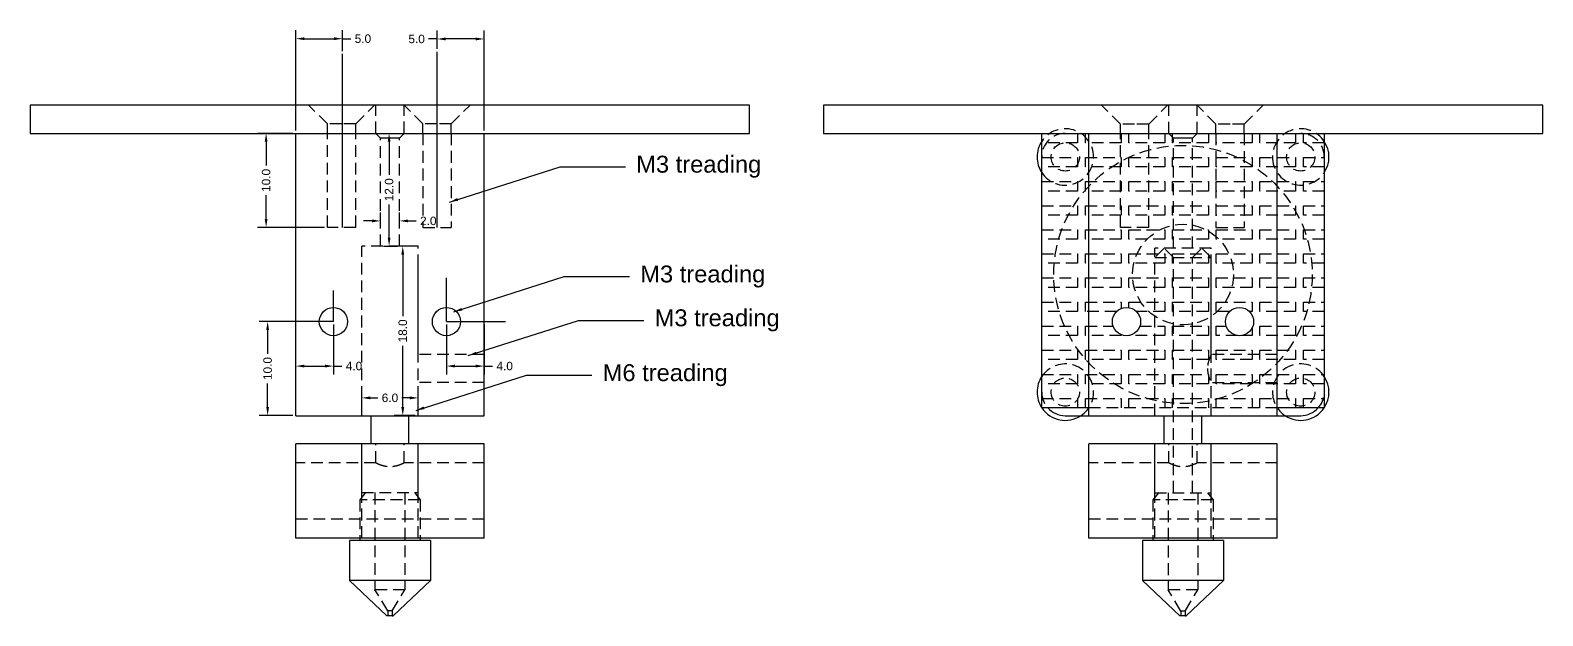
# Model space of a CAD drawing. Header units: inches. Extents: x -635 to 303, y -216 to -21.
# Drawn here: x -103.2 to 57.4, y -206.5 to -144.3 of the extents above; entities that cross this region are included whole.
import ezdxf

# ---------------------------------------------------------------- set-up
doc = ezdxf.new("R2010")
doc.units = ezdxf.units.IN
doc.header["$LTSCALE"] = 5
doc.header["$MEASUREMENT"] = 0
doc.linetypes.add('HIDDEN', pattern=[0.375, 0.25, -0.125])
for name, color, linetype in [('_dim', 1, 'Continuous'), ('PH-3C4', 16, 'HIDDEN'), ('PV-3C4', 7, 'Continuous')]:
    doc.layers.add(name, color=color, linetype=linetype)
doc.styles.get("Standard").update_dxf_attribs({"font": 'arial.ttf'})
doc.dimstyles.new('Copy of Standard', dxfattribs={"dimscale": 5, "dimtxt": 0.18, "dimasz": 0.18, "dimexe": 0.18, "dimexo": 0.0625, "dimgap": 0.09, "dimtad": 0, "dimdec": 1, "dimzin": 0, "dimdsep": 46, "dimtxsty": 'Standard', "dimcen": 0.09, "dimadec": 0, "dimazin": 0, "dimtfac": 1, "dimtdec": 1, "dimtofl": 0, "dimtmove": 0, "dimatfit": 3, "dimfxl": 1, "dimtolj": 1, "dimtzin": 0, "dimarcsym": 0})

# ---------------------------------------------------------------- blocks, each defined once
blk = doc.blocks.new('*U27')
at = {"layer": 'PV-3C4'}
for p, q in [((0, -166.09, 43.01), (0, -168.59, 43.01)), ((0, -166.09, 46.01), (0, -166.09, 43.01)), ((0, -168.59, 46.01), (0, -166.09, 46.01)), ((0, -168.59, 43.01), (0, -239.98, 43.01)), ((0, -239.98, 46.01), (0, -168.59, 46.01)), ((0, -194.28, 13.84), (0, -189.28, 13.84)), ((0, -189.28, 13.84), (0, -189.28, 43.01)), ((0, -191.78, 13.01), (0, -194.28, 13.01)), ((0, -214.28), (0, -194.28)), ((0, -194.28), (0, -194.28, 10)), ((0, -214.28, 10), (0, -194.28, 10)), ((0, -194.28, 13.01), (0, -214.28, 13.01)), ((0, -194.28, 13.01), (0, -194.28, 43.01)), ((0, -208.58, -4.52), (0, -199.98, -4.52)), ((0, -208.58, -0.27), (0, -199.98, -0.27)), ((0, -203.95, -8.26), (0, -199.98, -4.52)), ((0, -199.98, -0.27), (0, -199.98, -4.52)), ((0, -201.09), (0, -201.09, -0.27)), ((0, -201.28, 13), (0, -207.28, 13)), ((0, -201.28, 13), (0, -201.28, 13.01)), ((0, -202.28, 10), (0, -202.28, 13)), ((0, -204.61, -8.26), (0, -203.95, -8.26)), ((0, -204.61, -8.26), (0, -208.58, -4.52)), ((0, -206.28, 10), (0, -206.28, 13)), ((0, -207.28, 13), (0, -207.28, 13.01)), ((0, -207.47), (0, -207.47, -0.27)), ((0, -208.58, -0.27), (0, -208.58, -4.52)), ((0, -214.28), (0, -214.28, 10)), ((0, -214.28, 13.01), (0, -214.28, 43.01)), ((0, -219.28, 13.84), (0, -214.28, 13.84)), ((0, -214.28, 13.01), (0, -216.78, 13.01)), ((0, -219.28, 43.01), (0, -219.28, 13.84)), ((0, -239.98, 43.01), (0, -242.48, 43.01)), ((0, -242.48, 46.01), (0, -239.98, 46.01)), ((0, -242.48, 43.01), (0, -242.48, 46.01))]:
    blk.add_line(p, q, dxfattribs=at)
at = {"layer": 'PV-3C4', "extrusion": (-1, 0, 0)}
for centre in [(198.28, 23.01), (210.28, 23.01)]:
    blk.add_circle(centre, 1.5, dxfattribs=at)
for centre, radius, start, end in [((191.78, 40.51), 3, 146.4427, 180), ((191.78, 40.51), 3, 180, 213.5573), ((191.78, 15.51), 3, 146.4427, 180), ((191.78, 15.51), 3, 180, 213.5573), ((191.78, 15.51), 3, 213.8052, 303.5573), ((191.78, 15.51), 2.5, 221.8856, 270), ((216.78, 15.51), 3, 236.4427, 326.1948), ((216.78, 15.51), 2.5, 270, 318.1144), ((216.78, 40.51), 3, 326.4427, 33.5573), ((216.78, 15.51), 3, 326.4427, 33.5573)]:
    blk.add_arc(centre, radius, start, end, dxfattribs=at)
blk = doc.blocks.new('*U28')
at = {"layer": 'PH-3C4'}
for p, q in [((0, -193.09, 42.01), (0, -189.28, 42.01)), ((0, -189.28, 40.45), (0, -193.09, 40.45)), ((0, -193.09, 39.45), (0, -189.28, 39.45)), ((0, -189.28, 37.89), (0, -193.09, 37.89)), ((0, -193.09, 36.89), (0, -189.28, 36.89)), ((0, -189.28, 35.33), (0, -193.09, 35.33)), ((0, -193.09, 34.33), (0, -189.28, 34.33)), ((0, -189.28, 32.77), (0, -193.09, 32.77)), ((0, -193.09, 31.77), (0, -189.28, 31.77)), ((0, -189.28, 30.21), (0, -193.09, 30.21)), ((0, -193.09, 29.21), (0, -189.28, 29.21)), ((0, -189.28, 27.65), (0, -193.09, 27.65)), ((0, -193.09, 26.65), (0, -189.28, 26.65)), ((0, -189.28, 25.09), (0, -193.09, 25.09)), ((0, -193.09, 24.09), (0, -189.28, 24.09)), ((0, -189.28, 22.53), (0, -193.09, 22.53)), ((0, -193.09, 21.53), (0, -189.28, 21.53)), ((0, -189.28, 19.97), (0, -193.09, 19.97)), ((0, -193.09, 18.97), (0, -189.28, 18.97)), ((0, -189.28, 17.4), (0, -193.09, 17.4)), ((0, -193.09, 16.4), (0, -189.28, 16.4)), ((0, -189.28, 14.84), (0, -193.09, 14.84)), ((0, -193.09, 43.01), (0, -193.09, 42.01)), ((0, -193.09, 40.45), (0, -193.09, 39.45)), ((0, -193.09, 37.89), (0, -193.09, 36.89)), ((0, -193.09, 35.33), (0, -193.09, 34.33)), ((0, -193.09, 32.77), (0, -193.09, 31.77)), ((0, -193.09, 30.21), (0, -193.09, 29.21)), ((0, -193.09, 27.65), (0, -193.09, 26.65)), ((0, -193.09, 25.09), (0, -193.09, 24.09)), ((0, -193.09, 22.53), (0, -193.09, 21.53)), ((0, -193.09, 19.97), (0, -193.09, 18.97)), ((0, -193.09, 17.4), (0, -193.09, 16.4)), ((0, -193.09, 14.84), (0, -193.09, 13.84)), ((0, -193.91, 17.4), (0, -197.72, 17.4)), ((0, -197.72, 16.4), (0, -193.91, 16.4)), ((0, -193.91, 16.4), (0, -193.91, 17.4)), ((0, -193.91, 19.97), (0, -197.72, 19.97)), ((0, -197.72, 18.97), (0, -193.91, 18.97)), ((0, -193.91, 18.97), (0, -193.91, 19.97)), ((0, -197.23, 24.09), (0, -193.91, 24.09)), ((0, -193.91, 24.09), (0, -193.91, 25.09)), ((0, -193.91, 25.09), (0, -197.72, 25.09)), ((0, -197.72, 21.53), (0, -193.91, 21.53)), ((0, -193.91, 21.53), (0, -193.91, 22.53)), ((0, -193.91, 27.65), (0, -197.72, 27.65)), ((0, -197.72, 26.65), (0, -193.91, 26.65)), ((0, -193.91, 26.65), (0, -193.91, 27.65)), ((0, -193.91, 30.21), (0, -197.72, 30.21)), ((0, -197.72, 29.21), (0, -193.91, 29.21)), ((0, -193.91, 29.21), (0, -193.91, 30.21)), ((0, -193.91, 32.77), (0, -197.72, 32.77)), ((0, -197.72, 31.77), (0, -193.91, 31.77)), ((0, -193.91, 31.77), (0, -193.91, 32.77)), ((0, -193.91, 35.33), (0, -197.72, 35.33)), ((0, -197.72, 34.33), (0, -193.91, 34.33)), ((0, -193.91, 34.33), (0, -193.91, 35.33)), ((0, -193.91, 37.89), (0, -197.72, 37.89)), ((0, -197.72, 36.89), (0, -193.91, 36.89)), ((0, -193.91, 36.89), (0, -193.91, 37.89)), ((0, -193.91, 40.45), (0, -197.72, 40.45)), ((0, -197.72, 39.45), (0, -193.91, 39.45)), ((0, -193.91, 39.45), (0, -193.91, 40.45)), ((0, -197.72, 42.01), (0, -193.91, 42.01)), ((0, -193.91, 42.01), (0, -193.91, 43.01)), ((0, -193.91, 13.84), (0, -193.91, 14.84)), ((0, -193.91, 14.84), (0, -197.72, 14.84)), ((0, -193.91, 22.53), (0, -196.86, 22.53)), ((0, -214.28, 13.84), (0, -194.28, 13.84)), ((0, -202.78, 8), (0, -194.28, 8)), ((0, -214.28, 2), (0, -194.28, 2)), ((0, -197.64, 44.01), (0, -195.64, 46.01)), ((0, -200.64, 33.01), (0, -197.64, 33.01)), ((0, -199.14, 44.01), (0, -197.64, 44.01)), ((0, -197.64, 33.01), (0, -197.64, 43.01)), ((0, -197.64, 43.01), (0, -197.64, 44.01)), ((0, -197.72, 17.4), (0, -197.72, 16.4)), ((0, -197.72, 19.97), (0, -197.72, 18.97)), ((0, -197.72, 25.09), (0, -197.72, 24.4)), ((0, -197.72, 27.65), (0, -197.72, 26.65)), ((0, -197.72, 30.21), (0, -197.72, 29.21)), ((0, -197.72, 32.77), (0, -197.72, 31.77)), ((0, -197.72, 35.33), (0, -197.72, 34.33)), ((0, -197.72, 37.89), (0, -197.72, 36.89)), ((0, -197.72, 40.45), (0, -197.72, 39.45)), ((0, -197.72, 43.01), (0, -197.72, 42.01)), ((0, -197.72, 14.84), (0, -197.72, 13.84)), ((0, -197.72, 21.62), (0, -197.72, 21.53)), ((0, -198.54, 17.4), (0, -202.35, 17.4)), ((0, -202.35, 16.4), (0, -198.54, 16.4)), ((0, -198.54, 16.4), (0, -198.54, 17.4)), ((0, -198.54, 19.97), (0, -202.35, 19.97)), ((0, -202.35, 18.97), (0, -198.54, 18.97)), ((0, -198.54, 18.97), (0, -198.54, 19.97)), ((0, -198.54, 24.49), (0, -198.54, 25.09)), ((0, -198.54, 25.09), (0, -202.35, 25.09)), ((0, -202.35, 21.53), (0, -198.54, 21.53)), ((0, -198.54, 27.65), (0, -202.35, 27.65)), ((0, -202.35, 26.65), (0, -198.54, 26.65)), ((0, -198.54, 26.65), (0, -198.54, 27.65)), ((0, -198.54, 30.21), (0, -202.35, 30.21)), ((0, -202.35, 29.21), (0, -198.54, 29.21)), ((0, -198.54, 29.21), (0, -198.54, 30.21)), ((0, -198.54, 32.77), (0, -202.35, 32.77)), ((0, -202.35, 31.77), (0, -198.54, 31.77)), ((0, -198.54, 31.77), (0, -198.54, 32.77)), ((0, -198.54, 35.33), (0, -202.35, 35.33)), ((0, -202.35, 34.33), (0, -198.54, 34.33)), ((0, -198.54, 34.33), (0, -198.54, 35.33)), ((0, -198.54, 37.89), (0, -202.35, 37.89)), ((0, -202.35, 36.89), (0, -198.54, 36.89)), ((0, -198.54, 36.89), (0, -198.54, 37.89)), ((0, -198.54, 40.45), (0, -202.35, 40.45)), ((0, -202.35, 39.45), (0, -198.54, 39.45)), ((0, -198.54, 39.45), (0, -198.54, 40.45)), ((0, -202.35, 42.01), (0, -198.54, 42.01)), ((0, -198.54, 42.01), (0, -198.54, 43.01)), ((0, -198.54, 13.84), (0, -198.54, 14.84)), ((0, -198.54, 14.84), (0, -202.35, 14.84)), ((0, -198.54, 21.53), (0, -198.54, 21.54)), ((0, -200.64, 44.01), (0, -199.14, 44.01)), ((0, -202.35, 24.09), (0, -199.33, 24.09)), ((0, -199.7, 22.53), (0, -202.35, 22.53)), ((0, -200.64, 33.01), (0, -200.64, 43.01)), ((0, -200.64, 43.01), (0, -200.64, 44.01)), ((0, -200.64, 44.01), (0, -202.64, 46.01)), ((0, -207.47, 4.06), (0, -201.09, 4.06)), ((0, -201.09, 4.06), (0, -201.09)), ((0, -201.67, 4.82), (0, -201.09, 4.06)), ((0, -201.28, 4.82), (0, -207.28, 4.82)), ((0, -201.28, 29.82), (0, -207.28, 29.82)), ((0, -207.28, 30.82), (0, -201.28, 30.82)), ((0, -201.28), (0, -201.28, 10)), ((0, -201.28, 4.82), (0, -201.28, 10)), ((0, -201.28, 13.01), (0, -201.28, 29.82)), ((0, -202.28, 30.82), (0, -201.28, 29.82)), ((0, -201.28, 13.01), (0, -201.28, 30.82)), ((0, -203.28, 29.82), (0, -202.28, 30.82)), ((0, -202.35, 17.4), (0, -202.35, 16.4)), ((0, -202.35, 19.97), (0, -202.35, 18.97)), ((0, -202.35, 25.09), (0, -202.35, 24.09)), ((0, -202.35, 22.53), (0, -202.35, 21.53)), ((0, -202.35, 27.65), (0, -202.35, 26.65)), ((0, -202.35, 30.21), (0, -202.35, 29.21)), ((0, -202.35, 32.77), (0, -202.35, 31.77)), ((0, -202.35, 35.33), (0, -202.35, 34.33)), ((0, -202.35, 37.89), (0, -202.35, 36.89)), ((0, -202.35, 40.45), (0, -202.35, 39.45)), ((0, -202.35, 43.01), (0, -202.35, 42.01)), ((0, -202.35, 14.84), (0, -202.35, 13.84)), ((0, -205.87, -5.49), (0, -202.69, -5.49)), ((0, -202.69, 4.82), (0, -202.69, -5.49)), ((0, -204.05, -7.76), (0, -202.69, -5.49)), ((0, -202.78, 8), (0, -202.78, 10)), ((0, -203.28, 42.51), (0, -202.78, 43.01)), ((0, -202.78, 43.01), (0, -202.78, 46.01)), ((0, -203.17, 17.4), (0, -206.98, 17.4)), ((0, -206.98, 16.4), (0, -203.17, 16.4)), ((0, -203.17, 16.4), (0, -203.17, 17.4)), ((0, -203.17, 19.97), (0, -206.98, 19.97)), ((0, -206.98, 18.97), (0, -203.17, 18.97)), ((0, -203.17, 18.97), (0, -203.17, 19.97)), ((0, -203.17, 22.53), (0, -206.98, 22.53)), ((0, -206.98, 21.53), (0, -203.17, 21.53)), ((0, -203.17, 21.53), (0, -203.17, 22.53)), ((0, -203.17, 25.09), (0, -206.98, 25.09)), ((0, -206.98, 24.09), (0, -203.17, 24.09)), ((0, -203.17, 24.09), (0, -203.17, 25.09)), ((0, -203.17, 27.65), (0, -206.98, 27.65)), ((0, -206.98, 26.65), (0, -203.17, 26.65)), ((0, -203.17, 26.65), (0, -203.17, 27.65)), ((0, -203.17, 30.21), (0, -206.98, 30.21)), ((0, -206.98, 29.21), (0, -203.17, 29.21)), ((0, -203.17, 29.21), (0, -203.17, 30.21)), ((0, -203.17, 32.77), (0, -206.98, 32.77)), ((0, -206.98, 31.77), (0, -203.17, 31.77)), ((0, -203.17, 31.77), (0, -203.17, 32.77)), ((0, -203.17, 35.33), (0, -206.98, 35.33)), ((0, -206.98, 34.33), (0, -203.17, 34.33)), ((0, -203.17, 34.33), (0, -203.17, 35.33)), ((0, -203.17, 37.89), (0, -206.98, 37.89)), ((0, -206.98, 36.89), (0, -203.17, 36.89)), ((0, -203.17, 36.89), (0, -203.17, 37.89)), ((0, -203.17, 40.45), (0, -206.98, 40.45)), ((0, -206.98, 39.45), (0, -203.17, 39.45)), ((0, -203.17, 39.45), (0, -203.17, 40.45)), ((0, -203.17, 13.84), (0, -203.17, 14.84)), ((0, -203.17, 14.84), (0, -206.98, 14.84)), ((0, -206.98, 42.01), (0, -203.17, 42.01)), ((0, -203.17, 42.01), (0, -203.17, 43.01)), ((0, -204.28, 42.51), (0, -203.28, 42.51)), ((0, -203.28, 4.82), (0, -203.28, 29.82)), ((0, -203.28, 30.82), (0, -203.28, 42.51)), ((0, -204.05, -8.25), (0, -203.95, -8.26)), ((0, -204.51, -7.76), (0, -204.05, -7.76)), ((0, -204.51, -8.25), (0, -204.05, -8.25)), ((0, -204.05, -7.76), (0, -204.05, -8.25)), ((0, -205.28, 42.51), (0, -204.28, 42.51)), ((0, -204.51, -7.76), (0, -205.87, -5.49)), ((0, -204.51, -7.76), (0, -204.51, -8.25)), ((0, -204.51, -8.25), (0, -204.61, -8.26)), ((0, -205.28, 4.82), (0, -205.28, 29.82)), ((0, -205.28, 29.82), (0, -206.28, 30.82)), ((0, -205.28, 30.82), (0, -205.28, 42.51)), ((0, -205.28, 42.51), (0, -205.78, 43.01)), ((0, -214.28, 8), (0, -205.78, 8)), ((0, -205.78, 8), (0, -205.78, 10)), ((0, -205.78, 43.01), (0, -205.78, 46.01)), ((0, -207.78, 44.01), (0, -205.78, 46.01)), ((0, -205.87, 4.82), (0, -205.87, -5.49)), ((0, -206.28, 30.82), (0, -207.28, 29.82)), ((0, -206.89, 4.82), (0, -207.47, 4.06)), ((0, -206.98, 17.4), (0, -206.98, 16.4)), ((0, -206.98, 19.97), (0, -206.98, 18.97)), ((0, -206.98, 22.53), (0, -206.98, 21.53)), ((0, -206.98, 25.09), (0, -206.98, 24.09)), ((0, -206.98, 27.65), (0, -206.98, 26.65)), ((0, -206.98, 30.21), (0, -206.98, 29.21)), ((0, -206.98, 32.77), (0, -206.98, 31.77)), ((0, -206.98, 35.33), (0, -206.98, 34.33)), ((0, -206.98, 37.89), (0, -206.98, 36.89)), ((0, -206.98, 40.45), (0, -206.98, 39.45)), ((0, -206.98, 14.84), (0, -206.98, 13.84)), ((0, -206.98, 43.01), (0, -206.98, 42.01)), ((0, -207.28), (0, -207.28, 10)), ((0, -207.28, 4.82), (0, -207.28, 10)), ((0, -207.28, 13.01), (0, -207.28, 29.82)), ((0, -207.28, 19.51), (0, -207.28, 30.82)), ((0, -207.28, 13.01), (0, -207.28, 16.51)), ((0, -214.28, 19.51), (0, -207.28, 19.51)), ((0, -214.28, 16.51), (0, -207.28, 16.51)), ((0, -207.47, 4.06), (0, -207.47)), ((0, -207.78, 33.01), (0, -210.78, 33.01)), ((0, -209.28, 44.01), (0, -207.78, 44.01)), ((0, -207.78, 43.01), (0, -207.78, 33.01)), ((0, -207.78, 43.01), (0, -207.78, 44.01)), ((0, -207.8, 21.53), (0, -207.8, 22.53)), ((0, -207.8, 22.53), (0, -208.86, 22.53)), ((0, -207.8, 24.09), (0, -207.8, 25.09)), ((0, -207.8, 25.09), (0, -211.61, 25.09)), ((0, -207.8, 17.4), (0, -211.61, 17.4)), ((0, -211.61, 16.4), (0, -207.8, 16.4)), ((0, -207.8, 16.4), (0, -207.8, 17.4)), ((0, -207.8, 19.97), (0, -211.61, 19.97)), ((0, -211.61, 18.97), (0, -207.8, 18.97)), ((0, -207.8, 18.97), (0, -207.8, 19.97)), ((0, -207.8, 27.65), (0, -211.61, 27.65)), ((0, -211.61, 26.65), (0, -207.8, 26.65)), ((0, -207.8, 26.65), (0, -207.8, 27.65)), ((0, -207.8, 30.21), (0, -211.61, 30.21)), ((0, -211.61, 29.21), (0, -207.8, 29.21)), ((0, -207.8, 29.21), (0, -207.8, 30.21)), ((0, -207.8, 32.77), (0, -211.61, 32.77)), ((0, -211.61, 31.77), (0, -207.8, 31.77)), ((0, -207.8, 31.77), (0, -207.8, 32.77)), ((0, -207.8, 35.33), (0, -211.61, 35.33)), ((0, -211.61, 34.33), (0, -207.8, 34.33)), ((0, -207.8, 34.33), (0, -207.8, 35.33)), ((0, -207.8, 37.89), (0, -211.61, 37.89)), ((0, -211.61, 36.89), (0, -207.8, 36.89)), ((0, -207.8, 36.89), (0, -207.8, 37.89)), ((0, -207.8, 40.45), (0, -211.61, 40.45)), ((0, -211.61, 39.45), (0, -207.8, 39.45)), ((0, -207.8, 39.45), (0, -207.8, 40.45)), ((0, -207.8, 13.84), (0, -207.8, 14.84)), ((0, -207.8, 14.84), (0, -211.61, 14.84)), ((0, -211.61, 42.01), (0, -207.8, 42.01)), ((0, -207.8, 42.01), (0, -207.8, 43.01)), ((0, -209.23, 24.09), (0, -207.8, 24.09)), ((0, -210.08, 21.53), (0, -207.8, 21.53)), ((0, -210.78, 44.01), (0, -209.28, 44.01)), ((0, -211.61, 21.53), (0, -210.48, 21.53)), ((0, -210.78, 43.01), (0, -210.78, 33.01)), ((0, -210.78, 43.01), (0, -210.78, 44.01)), ((0, -210.78, 44.01), (0, -212.78, 46.01)), ((0, -211.61, 24.09), (0, -211.33, 24.09)), ((0, -211.61, 25.09), (0, -211.61, 24.09)), ((0, -211.61, 17.4), (0, -211.61, 16.4)), ((0, -211.61, 19.97), (0, -211.61, 18.97)), ((0, -211.61, 27.65), (0, -211.61, 26.65)), ((0, -211.61, 30.21), (0, -211.61, 29.21)), ((0, -211.61, 32.77), (0, -211.61, 31.77)), ((0, -211.61, 35.33), (0, -211.61, 34.33)), ((0, -211.61, 37.89), (0, -211.61, 36.89)), ((0, -211.61, 40.45), (0, -211.61, 39.45)), ((0, -211.61, 14.84), (0, -211.61, 13.84)), ((0, -211.61, 43.01), (0, -211.61, 42.01)), ((0, -211.61, 22.31), (0, -211.61, 21.53)), ((0, -212.43, 17.4), (0, -216.24, 17.4)), ((0, -216.24, 16.4), (0, -212.43, 16.4)), ((0, -212.43, 16.4), (0, -212.43, 17.4)), ((0, -212.43, 19.97), (0, -216.24, 19.97)), ((0, -216.24, 18.97), (0, -212.43, 18.97)), ((0, -212.43, 18.97), (0, -212.43, 19.97)), ((0, -212.43, 22.53), (0, -216.24, 22.53)), ((0, -216.24, 21.53), (0, -212.43, 21.53)), ((0, -212.43, 21.53), (0, -212.43, 22.53)), ((0, -212.43, 25.09), (0, -216.24, 25.09)), ((0, -216.24, 24.09), (0, -212.43, 24.09)), ((0, -212.43, 24.09), (0, -212.43, 25.09)), ((0, -212.43, 27.65), (0, -216.24, 27.65)), ((0, -216.24, 26.65), (0, -212.43, 26.65)), ((0, -212.43, 26.65), (0, -212.43, 27.65)), ((0, -212.43, 30.21), (0, -216.24, 30.21)), ((0, -216.24, 29.21), (0, -212.43, 29.21)), ((0, -212.43, 29.21), (0, -212.43, 30.21)), ((0, -212.43, 32.77), (0, -216.24, 32.77)), ((0, -216.24, 31.77), (0, -212.43, 31.77)), ((0, -212.43, 31.77), (0, -212.43, 32.77)), ((0, -212.43, 35.33), (0, -216.24, 35.33)), ((0, -216.24, 34.33), (0, -212.43, 34.33)), ((0, -212.43, 34.33), (0, -212.43, 35.33)), ((0, -212.43, 37.89), (0, -216.24, 37.89)), ((0, -216.24, 36.89), (0, -212.43, 36.89)), ((0, -212.43, 36.89), (0, -212.43, 37.89)), ((0, -212.43, 40.45), (0, -216.24, 40.45)), ((0, -216.24, 39.45), (0, -212.43, 39.45)), ((0, -212.43, 39.45), (0, -212.43, 40.45)), ((0, -212.43, 13.84), (0, -212.43, 14.84)), ((0, -212.43, 14.84), (0, -216.24, 14.84)), ((0, -216.24, 42.01), (0, -212.43, 42.01)), ((0, -212.43, 42.01), (0, -212.43, 43.01)), ((0, -216.24, 17.4), (0, -216.24, 16.4)), ((0, -216.24, 19.97), (0, -216.24, 18.97)), ((0, -216.24, 22.53), (0, -216.24, 21.53)), ((0, -216.24, 25.09), (0, -216.24, 24.09)), ((0, -216.24, 27.65), (0, -216.24, 26.65)), ((0, -216.24, 30.21), (0, -216.24, 29.21)), ((0, -216.24, 32.77), (0, -216.24, 31.77)), ((0, -216.24, 35.33), (0, -216.24, 34.33)), ((0, -216.24, 37.89), (0, -216.24, 36.89)), ((0, -216.24, 40.45), (0, -216.24, 39.45)), ((0, -216.24, 14.84), (0, -216.24, 13.84)), ((0, -216.24, 43.01), (0, -216.24, 42.01)), ((0, -217.06, 13.84), (0, -217.06, 14.84)), ((0, -217.06, 14.84), (0, -219.28, 14.84)), ((0, -219.28, 16.4), (0, -217.06, 16.4)), ((0, -217.06, 16.4), (0, -217.06, 17.4)), ((0, -217.06, 17.4), (0, -219.28, 17.4)), ((0, -219.28, 18.97), (0, -217.06, 18.97)), ((0, -217.06, 18.97), (0, -217.06, 19.97)), ((0, -217.06, 19.97), (0, -219.28, 19.97)), ((0, -219.28, 21.53), (0, -217.06, 21.53)), ((0, -217.06, 21.53), (0, -217.06, 22.53)), ((0, -217.06, 22.53), (0, -219.28, 22.53)), ((0, -219.28, 24.09), (0, -217.06, 24.09)), ((0, -217.06, 24.09), (0, -217.06, 25.09)), ((0, -217.06, 25.09), (0, -219.28, 25.09)), ((0, -219.28, 26.65), (0, -217.06, 26.65)), ((0, -217.06, 26.65), (0, -217.06, 27.65)), ((0, -217.06, 27.65), (0, -219.28, 27.65)), ((0, -219.28, 29.21), (0, -217.06, 29.21)), ((0, -217.06, 29.21), (0, -217.06, 30.21)), ((0, -217.06, 30.21), (0, -219.28, 30.21)), ((0, -219.28, 31.77), (0, -217.06, 31.77)), ((0, -217.06, 31.77), (0, -217.06, 32.77)), ((0, -217.06, 32.77), (0, -219.28, 32.77)), ((0, -219.28, 34.33), (0, -217.06, 34.33)), ((0, -217.06, 34.33), (0, -217.06, 35.33)), ((0, -217.06, 35.33), (0, -219.28, 35.33)), ((0, -219.28, 36.89), (0, -217.06, 36.89)), ((0, -217.06, 36.89), (0, -217.06, 37.89)), ((0, -217.06, 37.89), (0, -219.28, 37.89)), ((0, -219.28, 39.45), (0, -217.06, 39.45)), ((0, -217.06, 39.45), (0, -217.06, 40.45)), ((0, -217.06, 40.45), (0, -219.28, 40.45)), ((0, -219.28, 42.01), (0, -217.06, 42.01)), ((0, -217.06, 42.01), (0, -217.06, 43.01))]:
    blk.add_line(p, q, dxfattribs=at)
at = {"layer": 'PH-3C4', "extrusion": (-1, 0, 0)}
for centre, radius in [((191.78, 40.51), 1.5), ((191.78, 15.51), 1.5), ((204.28, 28.01), 13.72), ((204.28, 28.01), 5.35), ((216.78, 40.51), 1.5), ((216.78, 15.51), 1.5)]:
    blk.add_circle(centre, radius, dxfattribs=at)
for centre, radius, start, end in [((191.78, 15.51), 2.5, 180, 221.8856), ((191.78, 40.51), 2.5, 90, 180), ((191.78, 40.51), 3, 213.5573, 146.4427), ((191.78, 15.51), 3, 303.5573, 146.4427), ((191.78, 15.51), 3, 213.5573, 213.8052), ((216.78, 40.51), 3, 33.5573, 180), ((216.78, 40.51), 3, 180, 326.4427), ((216.78, 15.51), 3, 33.5573, 180), ((216.78, 15.51), 3, 180, 236.4427), ((216.78, 40.51), 2.5, 0, 90), ((216.78, 15.51), 2.5, 318.1144, 0), ((216.78, 15.51), 3, 326.1948, 326.4427)]:
    blk.add_arc(centre, radius, start, end, dxfattribs=at)
at = {"layer": 'PH-3C4'}
for points, knots in [([(0, -202.78, 8), (0, -202.78, 8), (0, -202.79, 8), (0, -202.83, 7.98), (0, -202.86, 7.96), (0, -202.98, 7.91), (0, -203.09, 7.86), (0, -203.35, 7.76), (0, -203.52, 7.7), (0, -203.8, 7.64), (0, -203.89, 7.63), (0, -204.09, 7.6), (0, -204.19, 7.6), (0, -204.38, 7.6), (0, -204.48, 7.6), (0, -204.67, 7.63), (0, -204.77, 7.64), (0, -205.04, 7.7), (0, -205.21, 7.76), (0, -205.47, 7.86), (0, -205.59, 7.91), (0, -205.7, 7.96), (0, -205.73, 7.98), (0, -205.77, 8), (0, -205.78, 8), (0, -205.78, 8)], [2.306343, 2.306343, 2.306343, 2.306343, 2.594243, 2.594243, 2.882142, 2.882142, 3.457941, 3.457941, 4.035314, 4.035314, 4.324, 4.324, 4.612687, 4.612687, 4.901373, 4.901373, 5.190059, 5.190059, 5.767432, 5.767432, 6.343231, 6.343231, 6.631131, 6.631131, 6.91903, 6.91903, 6.91903, 6.91903]), ([(0, -206.88, 18.01), (0, -206.88, 17.92), (0, -206.89, 17.82), (0, -206.91, 17.62), (0, -206.92, 17.53), (0, -206.98, 17.25), (0, -207.04, 17.08), (0, -207.14, 16.82), (0, -207.19, 16.71), (0, -207.24, 16.59), (0, -207.26, 16.56), (0, -207.28, 16.52), (0, -207.28, 16.51), (0, -207.28, 16.51)], [0, 0, 0, 0, 0.288686, 0.288686, 0.577373, 0.577373, 1.154746, 1.154746, 1.730544, 1.730544, 2.018444, 2.018444, 2.306343, 2.306343, 2.306343, 2.306343]), ([(0, -207.28, 19.51), (0, -207.28, 19.51), (0, -207.28, 19.5), (0, -207.26, 19.46), (0, -207.24, 19.43), (0, -207.19, 19.32), (0, -207.14, 19.2), (0, -207.04, 18.94), (0, -206.98, 18.78), (0, -206.92, 18.5), (0, -206.91, 18.4), (0, -206.89, 18.21), (0, -206.88, 18.11), (0, -206.88, 18.01)], [6.91903, 6.91903, 6.91903, 6.91903, 7.206929, 7.206929, 7.494829, 7.494829, 8.070628, 8.070628, 8.648, 8.648, 8.936687, 8.936687, 9.225373, 9.225373, 9.225373, 9.225373])]:
    blk.add_open_spline(points, degree=3, knots=knots, dxfattribs=at)
blk = doc.blocks.new('*U32')
at = {"layer": 'PV-3C4'}
for p, q in [((0, -319.42, 43.01), (0, -321.92, 43.01)), ((0, -319.42, 46.01), (0, -319.42, 43.01)), ((0, -321.92, 46.01), (0, -319.42, 46.01)), ((0, -321.92, 43.01), (0, -393.31, 43.01)), ((0, -393.31, 46.01), (0, -321.92, 46.01)), ((0, -367.62), (0, -347.62)), ((0, -347.62), (0, -347.62, 10)), ((0, -367.62, 10), (0, -347.62, 10)), ((0, -347.62, 13.01), (0, -367.62, 13.01)), ((0, -347.62, 13.01), (0, -347.62, 43.01)), ((0, -361.91, -4.52), (0, -353.32, -4.52)), ((0, -361.91, -0.27), (0, -353.32, -0.27)), ((0, -357.28, -8.26), (0, -353.32, -4.52)), ((0, -353.32, -0.27), (0, -353.32, -4.52)), ((0, -354.42), (0, -354.42, -0.27)), ((0, -354.62, 13), (0, -360.62, 13)), ((0, -354.62, 13), (0, -354.62, 13.01)), ((0, -355.62, 10), (0, -355.62, 13)), ((0, -357.95, -8.26), (0, -357.28, -8.26)), ((0, -357.95, -8.26), (0, -361.91, -4.52)), ((0, -359.62, 10), (0, -359.62, 13)), ((0, -360.62, 13), (0, -360.62, 13.01)), ((0, -360.81), (0, -360.81, -0.27)), ((0, -361.91, -0.27), (0, -361.91, -4.52)), ((0, -367.62), (0, -367.62, 10)), ((0, -367.62, 13.01), (0, -367.62, 43.01)), ((0, -393.31, 43.01), (0, -395.81, 43.01)), ((0, -395.81, 46.01), (0, -393.31, 46.01)), ((0, -395.81, 43.01), (0, -395.81, 46.01))]:
    blk.add_line(p, q, dxfattribs=at)
at = {"layer": 'PV-3C4', "extrusion": (-1, 0, 0)}
for centre in [(351.62, 23.01), (363.62, 23.01)]:
    blk.add_circle(centre, 1.5, dxfattribs=at)
blk = doc.blocks.new('*D39')
at = {"layer": '_dim', "color": 0, "lineweight": -2, "transparency": 16777216}
for p, q in [((-70.97, -175.55), (-70.97, -180.87)), ((-74.97, -184.92), (-74.97, -179.07)), ((-74.07, -179.97), (-71.87, -179.97)), ((-70.97, -179.97), (-70.07, -179.97))]:
    blk.add_line(p, q, dxfattribs=at)
at = {"layer": '_dim', "color": 0, "transparency": 16777216}
for points in [[(-74.07, -179.82), (-74.07, -180.12), (-74.97, -179.97)], [(-71.87, -179.82), (-71.87, -180.12), (-70.97, -179.97)]]:
    blk.add_solid(points, dxfattribs=at)
at = {"layer": 'Defpoints', "color": 0, "transparency": 16777216}
for p in [(-70.97, -175.23), (-70.97, -179.97), (-74.97, -185.23)]:
    blk.add_point(p, dxfattribs=at)
at = {"layer": '_dim', "color": 0, "transparency": 16777216, "insert": (-68.79, -179.97), "char_height": 0.9, "attachment_point": 5}
blk.add_mtext('\\A1;4.0', dxfattribs=at)
blk = doc.blocks.new('*D40')
at = {"layer": '_dim', "color": 0, "lineweight": -2, "transparency": 16777216}
for p, q in [((-71.28, -175.23), (-78.86, -175.23)), ((-77.96, -176.13), (-77.96, -178.66)), ((-77.96, -184.33), (-77.96, -181.81)), ((-75.28, -185.23), (-78.86, -185.23))]:
    blk.add_line(p, q, dxfattribs=at)
at = {"layer": '_dim', "color": 0, "transparency": 16777216}
for points in [[(-78.11, -176.13), (-77.81, -176.13), (-77.96, -175.23)], [(-78.11, -184.33), (-77.81, -184.33), (-77.96, -185.23)]]:
    blk.add_solid(points, dxfattribs=at)
at = {"layer": 'Defpoints', "color": 0, "transparency": 16777216}
for p in [(-70.97, -175.23), (-77.96, -185.23), (-74.97, -185.23)]:
    blk.add_point(p, dxfattribs=at)
at = {"layer": '_dim', "color": 0, "transparency": 16777216, "insert": (-77.96, -180.23), "char_height": 0.9, "attachment_point": 5, "rotation": 90}
blk.add_mtext('\\A1;10.0', dxfattribs=at)
blk = doc.blocks.new('*D41')
at = {"layer": '_dim', "color": 0, "lineweight": -2, "transparency": 16777216}
for p, q in [((-58.97, -175.55), (-58.97, -180.87)), ((-54.97, -175.55), (-54.97, -180.87)), ((-58.07, -179.97), (-55.87, -179.97)), ((-54.97, -179.97), (-54.07, -179.97))]:
    blk.add_line(p, q, dxfattribs=at)
at = {"layer": '_dim', "color": 0, "transparency": 16777216}
for points in [[(-58.07, -179.82), (-58.07, -180.12), (-58.97, -179.97)], [(-55.87, -179.82), (-55.87, -180.12), (-54.97, -179.97)]]:
    blk.add_solid(points, dxfattribs=at)
at = {"layer": 'Defpoints', "color": 0, "transparency": 16777216}
for p in [(-58.97, -175.23), (-54.97, -175.23), (-54.97, -179.97)]:
    blk.add_point(p, dxfattribs=at)
at = {"layer": '_dim', "color": 0, "transparency": 16777216, "insert": (-52.79, -179.97), "char_height": 0.9, "attachment_point": 5}
blk.add_mtext('\\A1;4.0', dxfattribs=at)
blk = doc.blocks.new('*D42')
at = {"layer": '_dim', "color": 0, "lineweight": -2, "transparency": 16777216}
for p, q in [((-67.97, -184.92), (-67.97, -182.45)), ((-61.97, -184.92), (-61.97, -182.45)), ((-67.07, -183.35), (-66.24, -183.35)), ((-62.87, -183.35), (-63.7, -183.35))]:
    blk.add_line(p, q, dxfattribs=at)
at = {"layer": '_dim', "color": 0, "transparency": 16777216}
for points in [[(-67.07, -183.2), (-67.07, -183.5), (-67.97, -183.35)], [(-62.87, -183.2), (-62.87, -183.5), (-61.97, -183.35)]]:
    blk.add_solid(points, dxfattribs=at)
at = {"layer": 'Defpoints', "color": 0, "transparency": 16777216}
for p in [(-61.97, -183.35), (-67.97, -185.23), (-61.97, -185.23)]:
    blk.add_point(p, dxfattribs=at)
at = {"layer": '_dim', "color": 0, "transparency": 16777216, "insert": (-64.97, -183.35), "char_height": 0.9, "attachment_point": 5}
blk.add_mtext('\\A1;6.0', dxfattribs=at)
blk = doc.blocks.new('*D43')
at = {"layer": '_dim', "color": 0, "lineweight": -2, "transparency": 16777216}
for p, q in [((-62.28, -167.22), (-64.51, -167.22)), ((-63.61, -168.12), (-63.61, -174.65)), ((-63.61, -184.33), (-63.61, -177.8)), ((-62.28, -185.23), (-64.51, -185.23))]:
    blk.add_line(p, q, dxfattribs=at)
at = {"layer": '_dim', "color": 0, "transparency": 16777216}
for points in [[(-63.76, -168.12), (-63.46, -168.12), (-63.61, -167.22)], [(-63.76, -184.33), (-63.46, -184.33), (-63.61, -185.23)]]:
    blk.add_solid(points, dxfattribs=at)
at = {"layer": 'Defpoints', "color": 0, "transparency": 16777216}
for p in [(-63.61, -167.22), (-61.97, -167.22), (-61.97, -185.23)]:
    blk.add_point(p, dxfattribs=at)
at = {"layer": '_dim', "color": 0, "transparency": 16777216, "insert": (-63.61, -176.23), "char_height": 0.9, "attachment_point": 5, "rotation": 90}
blk.add_mtext('\\A1;18.0', dxfattribs=at)
blk = doc.blocks.new('*D44')
at = {"layer": '_dim', "color": 0, "lineweight": -2, "transparency": 16777216}
for p, q in [((-65.97, -165.23), (-65.97, -163.64)), ((-63.97, -165.09), (-63.97, -163.64)), ((-66.87, -164.54), (-67.77, -164.54)), ((-63.07, -164.54), (-62.17, -164.54))]:
    blk.add_line(p, q, dxfattribs=at)
at = {"layer": '_dim', "color": 0, "transparency": 16777216}
for points in [[(-66.87, -164.39), (-66.87, -164.69), (-65.97, -164.54)], [(-63.07, -164.39), (-63.07, -164.69), (-63.97, -164.54)]]:
    blk.add_solid(points, dxfattribs=at)
at = {"layer": 'Defpoints', "color": 0, "transparency": 16777216}
for p in [(-63.97, -164.54), (-63.97, -165.4), (-65.97, -165.54)]:
    blk.add_point(p, dxfattribs=at)
at = {"layer": '_dim', "color": 0, "transparency": 16777216, "insert": (-60.9, -164.54), "char_height": 0.9, "attachment_point": 5}
blk.add_mtext('\\A1;2.0', dxfattribs=at)
blk = doc.blocks.new('*D45')
at = {"layer": '_dim', "color": 0, "lineweight": -2, "transparency": 16777216}
for p, q in [((-65.34, -155.23), (-64.16, -155.23)), ((-65.06, -156.13), (-65.06, -159.65)), ((-65.06, -166.32), (-65.06, -162.8)), ((-65.66, -167.22), (-64.16, -167.22))]:
    blk.add_line(p, q, dxfattribs=at)
at = {"layer": '_dim', "color": 0, "transparency": 16777216}
for points in [[(-65.21, -156.13), (-64.91, -156.13), (-65.06, -155.23)], [(-65.21, -166.32), (-64.91, -166.32), (-65.06, -167.22)]]:
    blk.add_solid(points, dxfattribs=at)
at = {"layer": 'Defpoints', "color": 0, "transparency": 16777216}
for p in [(-65.66, -155.23), (-65.06, -155.23), (-65.97, -167.22)]:
    blk.add_point(p, dxfattribs=at)
at = {"layer": '_dim', "color": 0, "transparency": 16777216, "insert": (-65.06, -161.23), "char_height": 0.9, "attachment_point": 5, "rotation": 90}
blk.add_mtext('\\A1;12.0', dxfattribs=at)
blk = doc.blocks.new('*D46')
at = {"layer": '_dim', "color": 0, "lineweight": -2, "transparency": 16777216}
for p, q in [((-74.97, -154.92), (-74.97, -144.27)), ((-70.01, -146.48), (-70.01, -144.27)), ((-74.07, -145.17), (-70.91, -145.17)), ((-70.01, -145.17), (-69.11, -145.17))]:
    blk.add_line(p, q, dxfattribs=at)
at = {"layer": '_dim', "color": 0, "transparency": 16777216}
for points in [[(-74.07, -145.02), (-74.07, -145.32), (-74.97, -145.17)], [(-70.91, -145.02), (-70.91, -145.32), (-70.01, -145.17)]]:
    blk.add_solid(points, dxfattribs=at)
at = {"layer": 'Defpoints', "color": 0, "transparency": 16777216}
for p in [(-70.01, -145.17), (-70.01, -146.79), (-74.97, -155.23)]:
    blk.add_point(p, dxfattribs=at)
at = {"layer": '_dim', "color": 0, "transparency": 16777216, "insert": (-67.84, -145.17), "char_height": 0.9, "attachment_point": 5}
blk.add_mtext('\\A1;5.0', dxfattribs=at)
blk = doc.blocks.new('*D47')
at = {"layer": '_dim', "color": 0, "lineweight": -2, "transparency": 16777216}
for p, q in [((-59.97, -146.24), (-59.97, -144.3)), ((-54.97, -154.92), (-54.97, -144.3)), ((-59.97, -145.2), (-60.87, -145.2)), ((-55.87, -145.2), (-59.07, -145.2))]:
    blk.add_line(p, q, dxfattribs=at)
at = {"layer": '_dim', "color": 0, "transparency": 16777216}
for points in [[(-59.07, -145.05), (-59.07, -145.35), (-59.97, -145.2)], [(-55.87, -145.05), (-55.87, -145.35), (-54.97, -145.2)]]:
    blk.add_solid(points, dxfattribs=at)
at = {"layer": 'Defpoints', "color": 0, "transparency": 16777216}
for p in [(-59.97, -145.2), (-59.97, -146.56), (-54.97, -155.23)]:
    blk.add_point(p, dxfattribs=at)
at = {"layer": '_dim', "color": 0, "transparency": 16777216, "insert": (-62.14, -145.2), "char_height": 0.9, "attachment_point": 5}
blk.add_mtext('\\A1;5.0', dxfattribs=at)
blk = doc.blocks.new('*D48')
at = {"layer": '_dim', "color": 0, "lineweight": -2, "transparency": 16777216}
for p, q in [((-75.28, -155.23), (-79.02, -155.23)), ((-78.12, -156.13), (-78.12, -158.66)), ((-78.12, -164.33), (-78.12, -161.81)), ((-71.92, -165.23), (-79.02, -165.23))]:
    blk.add_line(p, q, dxfattribs=at)
at = {"layer": '_dim', "color": 0, "transparency": 16777216}
for points in [[(-78.27, -156.13), (-77.97, -156.13), (-78.12, -155.23)], [(-78.27, -164.33), (-77.97, -164.33), (-78.12, -165.23)]]:
    blk.add_solid(points, dxfattribs=at)
at = {"layer": 'Defpoints', "color": 0, "transparency": 16777216}
for p in [(-74.97, -155.23), (-78.12, -165.23), (-71.61, -165.23)]:
    blk.add_point(p, dxfattribs=at)
at = {"layer": '_dim', "color": 0, "transparency": 16777216, "insert": (-78.12, -160.23), "char_height": 0.9, "attachment_point": 5, "rotation": 90}
blk.add_mtext('\\A1;10.0', dxfattribs=at)

msp = doc.modelspace()

# ---------------------------------------------------------------- linework, layer by layer
at = {"layer": '_dim'}
for points in [[(-70.01, -165.23), (-70.01, -146.79)], [(-59.97, -165.23), (-59.97, -146.56)], [(-58.97, -175.23), (-58.97, -170.6)], [(-70.97, -175.23), (-70.97, -171.93)], [(-70.97, -175.23), (-73.91, -175.23)], [(-58.97, -175.23), (-52.7, -175.23)]]:
    msp.add_lwpolyline(points, dxfattribs=at)
at = {"layer": 'PH-3C4', "extrusion": (8.41171e-17, 1, -1.83697e-16)}
for p, q in [((-71.61, -154.23), (-73.61, -152.23)), ((-68.61, -154.23), (-66.61, -152.23)), ((-66.47, -155.23), (-66.47, -152.23)), ((-63.47, -155.23), (-63.47, -152.23)), ((-61.47, -154.23), (-63.47, -152.23)), ((-58.47, -154.23), (-56.47, -152.23)), ((-70.11, -154.23), (-71.61, -154.23)), ((-71.61, -155.23), (-71.61, -154.23)), ((-71.61, -165.23), (-71.61, -155.23)), ((-68.61, -154.23), (-70.11, -154.23)), ((-68.61, -155.23), (-68.61, -154.23)), ((-68.61, -165.23), (-68.61, -155.23)), ((-65.97, -155.73), (-66.47, -155.23)), ((-64.97, -155.73), (-65.97, -155.73)), ((-65.97, -167.22), (-65.97, -155.73)), ((-63.97, -155.73), (-64.97, -155.73)), ((-63.97, -155.73), (-63.47, -155.23)), ((-63.97, -167.22), (-63.97, -155.73)), ((-59.97, -154.23), (-61.47, -154.23)), ((-61.47, -155.23), (-61.47, -154.23)), ((-61.47, -155.23), (-61.47, -165.23)), ((-58.47, -154.23), (-59.97, -154.23)), ((-58.47, -155.23), (-58.47, -154.23)), ((-58.47, -155.23), (-58.47, -165.23)), ((-68.61, -165.23), (-71.61, -165.23)), ((-61.47, -165.23), (-58.47, -165.23)), ((-61.97, -167.22), (-67.97, -167.22)), ((-67.97, -185.23), (-67.97, -167.22)), ((-67.97, -185.23), (-67.97, -168.42)), ((-61.97, -178.73), (-61.97, -167.22)), ((-61.97, -185.23), (-61.97, -168.42)), ((-54.97, -178.73), (-61.97, -178.73)), ((-61.97, -185.23), (-61.97, -181.73)), ((-54.97, -181.73), (-61.97, -181.73)), ((-67.97, -198.25), (-67.97, -188.25)), ((-67.97, -193.42), (-67.97, -188.25)), ((-66.47, -190.25), (-66.47, -188.25)), ((-63.47, -190.25), (-63.47, -188.25)), ((-61.97, -198.25), (-61.97, -188.25)), ((-61.97, -193.42), (-61.97, -188.25)), ((-66.47, -190.25), (-74.97, -190.25)), ((-54.97, -190.25), (-63.47, -190.25)), ((-67.58, -193.42), (-68.16, -194.19)), ((-61.78, -194.19), (-68.16, -194.19)), ((-68.16, -194.19), (-68.16, -198.25)), ((-67.97, -193.42), (-61.97, -193.42)), ((-66.56, -193.42), (-66.56, -203.74)), ((-63.38, -193.42), (-63.38, -203.74)), ((-62.36, -193.42), (-61.78, -194.19)), ((-61.78, -194.19), (-61.78, -198.25)), ((-54.97, -196.25), (-74.97, -196.25)), ((-63.38, -203.74), (-66.56, -203.74)), ((-65.2, -206), (-66.56, -203.74)), ((-64.74, -206), (-63.38, -203.74)), ((-65.2, -206.5), (-65.3, -206.51)), ((-64.74, -206), (-65.2, -206)), ((-65.2, -206), (-65.2, -206.5)), ((-64.74, -206.5), (-65.2, -206.5)), ((-64.74, -206), (-64.74, -206.5)), ((-64.74, -206.5), (-64.64, -206.51))]:
    msp.add_line(p, q, dxfattribs=at)
at = {"layer": 'PH-3C4'}
msp.add_open_spline([(-66.47, -190.25), (-66.47, -190.25), (-66.46, -190.25), (-66.42, -190.27), (-66.39, -190.28), (-66.28, -190.34), (-66.16, -190.39), (-65.9, -190.49), (-65.73, -190.54), (-65.46, -190.6), (-65.36, -190.62), (-65.17, -190.64), (-65.07, -190.65), (-64.87, -190.65), (-64.78, -190.64), (-64.58, -190.62), (-64.48, -190.6), (-64.21, -190.54), (-64.04, -190.49), (-63.78, -190.39), (-63.66, -190.34), (-63.55, -190.28), (-63.52, -190.27), (-63.48, -190.25), (-63.47, -190.25), (-63.47, -190.25)], degree=3, knots=[2.306343, 2.306343, 2.306343, 2.306343, 2.594243, 2.594243, 2.882142, 2.882142, 3.457941, 3.457941, 4.035314, 4.035314, 4.324, 4.324, 4.612687, 4.612687, 4.901373, 4.901373, 5.190059, 5.190059, 5.767432, 5.767432, 6.343231, 6.343231, 6.631131, 6.631131, 6.91903, 6.91903, 6.91903, 6.91903], dxfattribs=at)

# ---------------------------------------------------------------- block references
at = {"layer": 'PH-3C4', "extrusion": (5.28206e-16, 1, -1.83697e-16), "rotation": 270}
msp.add_blockref('*U28', (185.04, 0, -198.25), dxfattribs=at)
at = {"layer": 'PV-3C4', "extrusion": (8.41171e-17, 1, -1.83697e-16), "rotation": 270}
msp.add_blockref('*U32', (422.59, 0, -198.25), dxfattribs=at)
at = {"layer": 'PV-3C4', "extrusion": (5.28206e-16, 1, -1.83697e-16), "rotation": 270}
msp.add_blockref('*U27', (185.04, 0, -198.25), dxfattribs=at)

# ---------------------------------------------------------------- texts
at = {"layer": '_dim', "char_height": 1.8, "attachment_point": 4}
for s, insert in [('\\A1; M3 treading', (-39.52, -158.78)), ('\\A1; M3 treading', (-39.09, -170.45)), ('\\A1; M3 treading', (-37.56, -175.11)), ('\\A1; M6 treading', (-43.08, -180.94))]:
    msp.add_mtext(s, dxfattribs=dict(at, insert=insert))

# ---------------------------------------------------------------- dimensions: what is measured, and where the dimension line sits
at = {"layer": '_dim'}
for base, p1, p2, picture, middle in [((-70.01, -145.17), (-74.97, -155.23), (-70.01, -146.79), '*D46', (-67.84, -145.17)), ((-59.97, -145.2), (-54.97, -155.23), (-59.97, -146.56), '*D47', (-62.14, -145.2)), ((-63.97, -164.54), (-65.97, -165.54), (-63.97, -165.4), '*D44', (-60.9, -164.54)), ((-70.97, -179.97), (-74.97, -185.23), (-70.97, -175.23), '*D39', (-68.79, -179.97)), ((-54.97, -179.97), (-58.97, -175.23), (-54.97, -175.23), '*D41', (-52.79, -179.97)), ((-61.97, -183.35), (-67.97, -185.23), (-61.97, -185.23), '*D42', (-64.97, -183.35))]:
    dim = msp.add_linear_dim(base=base, p1=p1, p2=p2, dimstyle='Copy of Standard', dxfattribs=at)
    dim.commit()
    dim.dimension.update_dxf_attribs({"geometry": picture, "text_midpoint": middle})
for base, p1, p2, picture, middle in [((-78.12, -165.23), (-74.97, -155.23), (-71.61, -165.23), '*D48', (-78.12, -160.23)), ((-65.06, -155.23), (-65.97, -167.22), (-65.66, -155.23), '*D45', (-65.06, -161.23)), ((-63.61, -167.22), (-61.97, -185.23), (-61.97, -167.22), '*D43', (-63.61, -176.23)), ((-77.96, -185.23), (-70.97, -175.23), (-74.97, -185.23), '*D40', (-77.96, -180.23))]:
    dim = msp.add_linear_dim(base=base, p1=p1, p2=p2, angle=90, dimstyle='Copy of Standard', dxfattribs=at)
    dim.commit()
    dim.dimension.update_dxf_attribs({"geometry": picture, "text_midpoint": middle})

# ---------------------------------------------------------------- leaders
at = {"layer": '_dim', "annotation_type": 0, "has_hookline": 1, "hookline_direction": 0, "text_width": 13.81}
for points in [[(-58.64, -162.53), (-46.91, -158.78), (-39.97, -158.78)], [(-58.2, -174.2), (-46.48, -170.45), (-39.54, -170.45)], [(-56.67, -178.86), (-44.95, -175.11), (-38.01, -175.11)], [(-62.2, -184.68), (-50.47, -180.94), (-43.53, -180.94)]]:
    msp.add_leader(points, dimstyle='Copy of Standard', dxfattribs=at)

doc.saveas('drawing.dxf')
